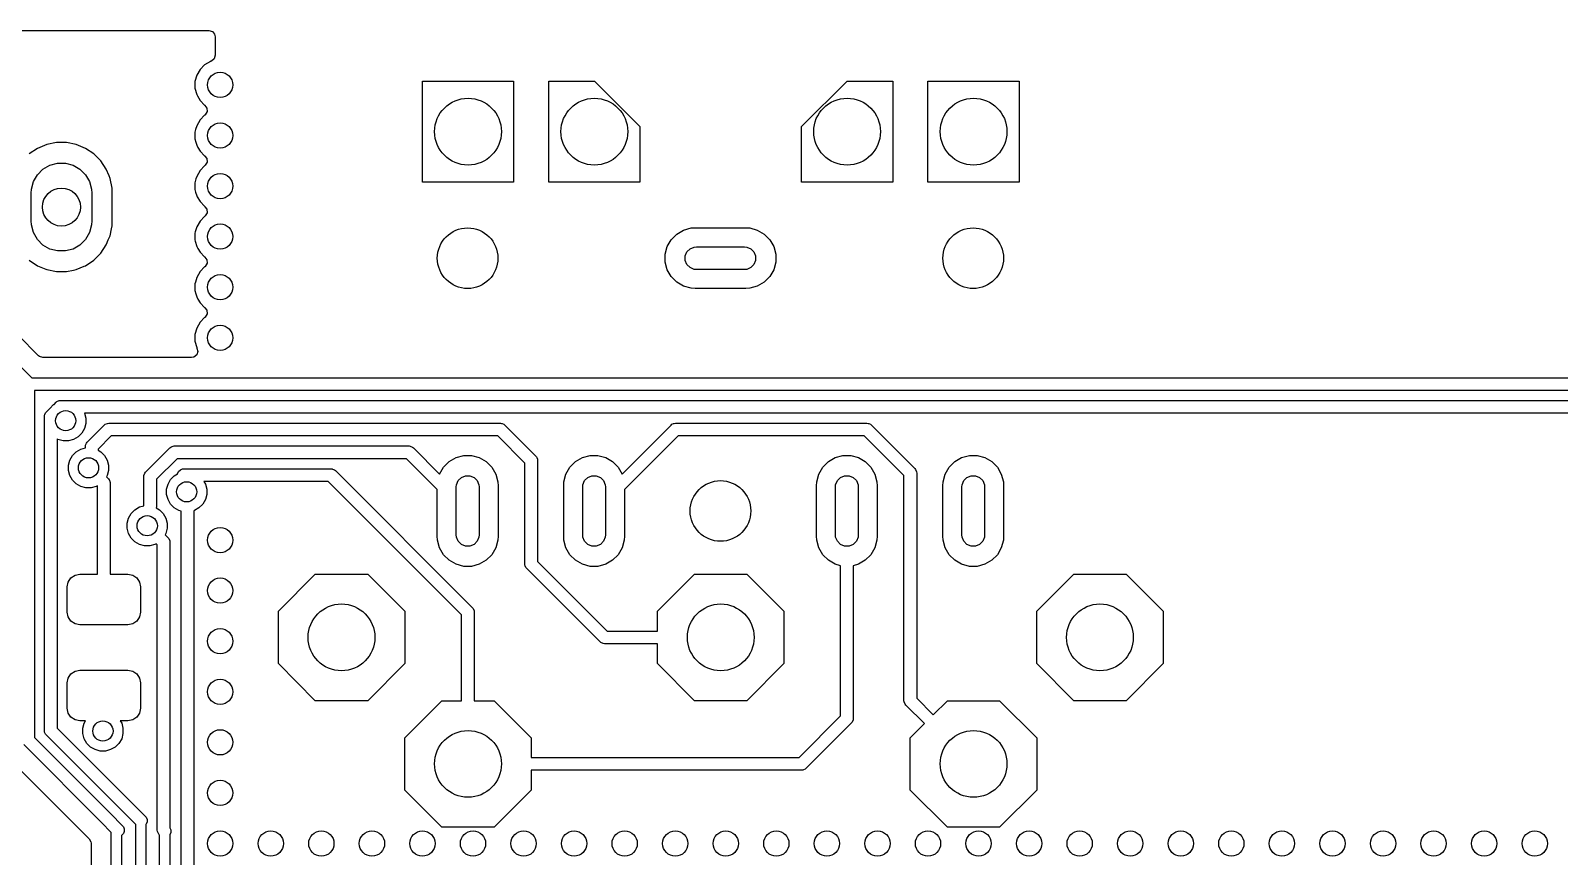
# Model space of a CAD drawing. Extents: x 0.71 to 7.56, y -5.16 to -0.79.
# Drawn here: x 3.006 to 4.196, y -1.43 to -0.787 of the extents above; entities that cross this region are included whole.
import ezdxf

# ---------------------------------------------------------------- set-up
doc = ezdxf.new("R2010")
doc.units = 0
doc.header["$MEASUREMENT"] = 0
doc.layers.add('BLACK', color=7, linetype='CONTINUOUS')

msp = doc.modelspace()

# ---------------------------------------------------------------- linework, layer by layer
at = {"layer": 'BLACK', "linetype": 'CONTINUOUS'}
for p, q in [((0.9057, -0.7874), (3.1447, -0.7874)), ((3.1447, -0.7874), (3.1474, -0.7882)), ((3.1474, -0.7882), (3.1492, -0.7903)), ((3.1492, -0.7903), (3.1496, -0.7923)), ((3.1496, -0.7923), (3.1496, -0.8066)), ((3.1488, -0.8093), (3.1468, -0.8111)), ((3.1496, -0.8066), (3.1488, -0.8093)), ((3.1378, -0.8176), (3.1352, -0.8221)), ((3.1414, -0.814), (3.1378, -0.8176)), ((3.1378, -0.8176), (3.1378, -0.8176)), ((3.1459, -0.8114), (3.1414, -0.814)), ((3.1414, -0.814), (3.1414, -0.814)), ((3.146, -0.8113), (3.1459, -0.8114)), ((3.1468, -0.8111), (3.146, -0.8113)), ((3.1352, -0.8221), (3.1338, -0.8271)), ((3.1338, -0.8271), (3.1338, -0.8323)), ((3.1338, -0.8323), (3.1352, -0.8373)), ((3.311, -0.9055), (3.311, -0.8268)), ((3.311, -0.8268), (3.3819, -0.8268)), ((3.3819, -0.8268), (3.3819, -0.9055)), ((3.4094, -0.9055), (3.4094, -0.8268)), ((3.4094, -0.8268), (3.4449, -0.8268)), ((3.4449, -0.8268), (3.4803, -0.8622)), ((3.6063, -0.8622), (3.6417, -0.8268)), ((3.6417, -0.8268), (3.6772, -0.8268)), ((3.6772, -0.8268), (3.6772, -0.9055)), ((3.7047, -0.9055), (3.7047, -0.8268)), ((3.7047, -0.8268), (3.7756, -0.8268)), ((3.7756, -0.8268), (3.7756, -0.9055)), ((3.1352, -0.8373), (3.1358, -0.8383)), ((3.1358, -0.8383), (3.1378, -0.8418)), ((3.1378, -0.8418), (3.1378, -0.8418)), ((3.1378, -0.8418), (3.1414, -0.8455)), ((3.1378, -0.857), (3.1352, -0.8615)), ((3.1414, -0.8533), (3.1378, -0.857)), ((3.1378, -0.857), (3.1378, -0.857)), ((3.1414, -0.8455), (3.1415, -0.8455)), ((3.1415, -0.8533), (3.1414, -0.8533)), ((3.1415, -0.8455), (3.1415, -0.8456)), ((3.1415, -0.8456), (3.1417, -0.8457)), ((3.1419, -0.8529), (3.1415, -0.8533)), ((3.1417, -0.8457), (3.1416, -0.8457)), ((3.1416, -0.8457), (3.1431, -0.8478)), ((3.1433, -0.8505), (3.1419, -0.8529)), ((3.1431, -0.8478), (3.1433, -0.8505)), ((3.1344, -0.8645), (3.1338, -0.8665)), ((3.1338, -0.8665), (3.1338, -0.8717)), ((3.1352, -0.8615), (3.1344, -0.8645)), ((3.4803, -0.8622), (3.4803, -0.9055)), ((3.6063, -0.9055), (3.6063, -0.8622)), ((3.0113, -0.8791), (3.0048, -0.8834)), ((3.0184, -0.8761), (3.0113, -0.8791)), ((3.0113, -0.8791), (3.0113, -0.8791)), ((3.026, -0.8746), (3.0184, -0.8761)), ((3.0184, -0.8761), (3.0184, -0.8761)), ((3.0338, -0.8746), (3.026, -0.8746)), ((3.026, -0.8746), (3.026, -0.8746)), ((3.0414, -0.8761), (3.0338, -0.8746)), ((3.0338, -0.8746), (3.0338, -0.8746)), ((3.0486, -0.8791), (3.0414, -0.8761)), ((3.0414, -0.8761), (3.0414, -0.8761)), ((3.055, -0.8834), (3.0486, -0.8791)), ((3.0486, -0.8791), (3.0486, -0.8791)), ((3.1338, -0.8717), (3.1345, -0.8742)), ((3.1345, -0.8742), (3.1352, -0.8767)), ((3.1352, -0.8767), (3.1362, -0.8784)), ((3.1362, -0.8784), (3.1378, -0.8812)), ((3.0155, -0.8952), (3.0209, -0.8922)), ((3.0209, -0.8922), (3.0268, -0.8906)), ((3.0268, -0.8906), (3.033, -0.8906)), ((3.033, -0.8906), (3.039, -0.8922)), ((3.039, -0.8922), (3.0443, -0.8952)), ((3.0605, -0.8889), (3.055, -0.8834)), ((3.055, -0.8834), (3.055, -0.8834)), ((3.0648, -0.8953), (3.0605, -0.8889)), ((3.0605, -0.8889), (3.0605, -0.8889)), ((3.1378, -0.8812), (3.1378, -0.8812)), ((3.1378, -0.8812), (3.1414, -0.8849)), ((3.1414, -0.8927), (3.1378, -0.8964)), ((3.1414, -0.8849), (3.1415, -0.8849)), ((3.1415, -0.8927), (3.1414, -0.8927)), ((3.1415, -0.8849), (3.1415, -0.885)), ((3.1415, -0.885), (3.1417, -0.8851)), ((3.1419, -0.8923), (3.1415, -0.8927)), ((3.1417, -0.8851), (3.1416, -0.8851)), ((3.1416, -0.8851), (3.1431, -0.8871)), ((3.1433, -0.8899), (3.1419, -0.8923)), ((3.1431, -0.8871), (3.1433, -0.8899)), ((3.0081, -0.9049), (3.0112, -0.8996)), ((3.0112, -0.8996), (3.0155, -0.8952)), ((3.0443, -0.8952), (3.0487, -0.8996)), ((3.0487, -0.8996), (3.0517, -0.9049)), ((3.067, -0.9006), (3.0648, -0.8953)), ((3.0648, -0.8953), (3.0648, -0.8953)), ((3.0678, -0.9025), (3.067, -0.9006)), ((3.0693, -0.9101), (3.0678, -0.9025)), ((3.0678, -0.9025), (3.0678, -0.9025)), ((3.0678, -0.9025), (3.0678, -0.9025)), ((3.1346, -0.9029), (3.1338, -0.9059)), ((3.1352, -0.9009), (3.1346, -0.9029)), ((3.1378, -0.8964), (3.1352, -0.9009)), ((3.1378, -0.8964), (3.1378, -0.8964)), ((3.0063, -0.914), (3.0065, -0.9109)), ((3.0063, -0.9356), (3.0063, -0.914)), ((3.0065, -0.9109), (3.0081, -0.9049)), ((3.0517, -0.9049), (3.0533, -0.9109)), ((3.0533, -0.9109), (3.0535, -0.914)), ((3.0535, -0.914), (3.0535, -0.9356)), ((3.0693, -0.9395), (3.0693, -0.9101)), ((3.1338, -0.9059), (3.1338, -0.9111)), ((3.1338, -0.9111), (3.1344, -0.9131)), ((3.1344, -0.9131), (3.1352, -0.9161)), ((3.1352, -0.9161), (3.1356, -0.9168)), ((3.3819, -0.9055), (3.311, -0.9055)), ((3.4803, -0.9055), (3.4094, -0.9055)), ((3.6772, -0.9055), (3.6063, -0.9055)), ((3.7756, -0.9055), (3.7047, -0.9055)), ((3.1356, -0.9168), (3.1378, -0.9206)), ((3.1378, -0.9206), (3.1378, -0.9206)), ((3.1378, -0.9206), (3.1414, -0.9242)), ((3.1414, -0.9242), (3.1415, -0.9243)), ((3.1415, -0.9243), (3.1415, -0.9243)), ((3.1415, -0.9243), (3.1417, -0.9245)), ((3.1417, -0.9245), (3.1416, -0.9245)), ((3.1416, -0.9245), (3.1431, -0.9265)), ((3.1431, -0.9265), (3.1433, -0.9292)), ((3.0065, -0.9387), (3.0063, -0.9356)), ((3.0081, -0.9447), (3.0065, -0.9387)), ((3.0533, -0.9387), (3.0517, -0.9447)), ((3.0535, -0.9356), (3.0533, -0.9387)), ((3.0689, -0.9418), (3.0693, -0.9395)), ((3.1352, -0.9402), (3.1341, -0.9442)), ((3.1378, -0.9357), (3.1352, -0.9402)), ((3.1414, -0.9321), (3.1378, -0.9357)), ((3.1378, -0.9357), (3.1378, -0.9357)), ((3.1415, -0.932), (3.1414, -0.9321)), ((3.1419, -0.9316), (3.1415, -0.932)), ((3.1433, -0.9292), (3.1419, -0.9316)), ((3.0112, -0.95), (3.0081, -0.9447)), ((3.0155, -0.9544), (3.0112, -0.95)), ((3.0487, -0.95), (3.0443, -0.9544)), ((3.0517, -0.9447), (3.0487, -0.95)), ((3.0651, -0.9536), (3.0664, -0.9504)), ((3.0664, -0.9504), (3.0678, -0.9471)), ((3.0678, -0.9471), (3.0689, -0.9418)), ((3.1341, -0.9442), (3.1338, -0.9452)), ((3.1338, -0.9452), (3.1338, -0.9504)), ((3.1338, -0.9504), (3.1341, -0.9514)), ((3.1341, -0.9514), (3.1352, -0.9554)), ((3.5016, -0.9555), (3.5047, -0.9502)), ((3.5047, -0.9502), (3.509, -0.9458)), ((3.509, -0.9458), (3.5144, -0.9427)), ((3.5144, -0.9427), (3.5203, -0.9411)), ((3.5203, -0.9411), (3.5234, -0.9409)), ((3.5234, -0.9409), (3.5628, -0.9409)), ((3.5628, -0.9409), (3.5659, -0.9411)), ((3.5659, -0.9411), (3.5718, -0.9427)), ((3.5718, -0.9427), (3.5772, -0.9458)), ((3.5772, -0.9458), (3.5815, -0.9502)), ((3.5815, -0.9502), (3.5846, -0.9555)), ((3.0209, -0.9575), (3.0155, -0.9544)), ((3.0268, -0.959), (3.0209, -0.9575)), ((3.033, -0.959), (3.0268, -0.959)), ((3.039, -0.9575), (3.033, -0.959)), ((3.0443, -0.9544), (3.039, -0.9575)), ((3.055, -0.9662), (3.0605, -0.9607)), ((3.0605, -0.9607), (3.0648, -0.9543)), ((3.0648, -0.9543), (3.0651, -0.9536)), ((3.1352, -0.9554), (3.1361, -0.957)), ((3.1361, -0.957), (3.1378, -0.9599)), ((3.1378, -0.9599), (3.1378, -0.9599)), ((3.1378, -0.9599), (3.1414, -0.9636)), ((3.1414, -0.9636), (3.1415, -0.9636)), ((3.1415, -0.9636), (3.1415, -0.9637)), ((3.1415, -0.9637), (3.1417, -0.9638)), ((3.1417, -0.9638), (3.1416, -0.9638)), ((3.1416, -0.9638), (3.1431, -0.9659)), ((3.5, -0.9615), (3.5016, -0.9555)), ((3.5, -0.9677), (3.5, -0.9615)), ((3.5157, -0.9628), (3.517, -0.9596)), ((3.5157, -0.9663), (3.5157, -0.9628)), ((3.517, -0.9596), (3.5195, -0.9572)), ((3.5195, -0.9572), (3.5227, -0.9559)), ((3.5227, -0.9559), (3.5244, -0.9557)), ((3.5244, -0.9557), (3.5618, -0.9557)), ((3.5618, -0.9557), (3.5635, -0.9559)), ((3.5635, -0.9559), (3.5667, -0.9572)), ((3.5667, -0.9572), (3.5692, -0.9596)), ((3.5692, -0.9596), (3.5705, -0.9628)), ((3.5705, -0.9628), (3.5705, -0.9663)), ((3.5846, -0.9555), (3.5862, -0.9615)), ((3.5862, -0.9615), (3.5862, -0.9677)), ((3.0048, -0.9662), (3.0113, -0.9705)), ((3.0113, -0.9705), (3.0113, -0.9705)), ((3.0113, -0.9705), (3.0177, -0.9732)), ((3.0177, -0.9732), (3.0184, -0.9735)), ((3.0184, -0.9735), (3.0184, -0.9735)), ((3.0184, -0.9735), (3.0184, -0.9735)), ((3.0184, -0.9735), (3.026, -0.975)), ((3.026, -0.975), (3.026, -0.975)), ((3.026, -0.975), (3.0338, -0.975)), ((3.0338, -0.975), (3.0394, -0.9739)), ((3.0394, -0.9739), (3.0414, -0.9735)), ((3.0414, -0.9735), (3.0476, -0.9709)), ((3.0476, -0.9709), (3.0486, -0.9705)), ((3.0486, -0.9705), (3.055, -0.9662)), ((3.0486, -0.9705), (3.0486, -0.9705)), ((3.0486, -0.9705), (3.0486, -0.9705)), ((3.1378, -0.9751), (3.1352, -0.9796)), ((3.1414, -0.9714), (3.1378, -0.9751)), ((3.1378, -0.9751), (3.1378, -0.9751)), ((3.1415, -0.9714), (3.1414, -0.9714)), ((3.1419, -0.971), (3.1415, -0.9714)), ((3.1433, -0.9686), (3.1419, -0.971)), ((3.1431, -0.9659), (3.1433, -0.9686)), ((3.5016, -0.9736), (3.5, -0.9677)), ((3.5047, -0.9789), (3.5016, -0.9736)), ((3.517, -0.9695), (3.5157, -0.9663)), ((3.5195, -0.9719), (3.517, -0.9695)), ((3.5227, -0.9733), (3.5195, -0.9719)), ((3.5244, -0.9734), (3.5227, -0.9733)), ((3.5618, -0.9734), (3.5244, -0.9734)), ((3.5635, -0.9733), (3.5618, -0.9734)), ((3.5667, -0.9719), (3.5635, -0.9733)), ((3.5692, -0.9695), (3.5667, -0.9719)), ((3.5705, -0.9663), (3.5692, -0.9695)), ((3.5846, -0.9736), (3.5815, -0.9789)), ((3.5862, -0.9677), (3.5846, -0.9736)), ((3.0119, -1.0405), (2.9586, -0.9872)), ((3.1342, -0.9832), (3.1338, -0.9846)), ((3.1338, -0.9846), (3.1338, -0.9898)), ((3.1352, -0.9796), (3.1342, -0.9832)), ((3.509, -0.9833), (3.5047, -0.9789)), ((3.5144, -0.9864), (3.509, -0.9833)), ((3.5203, -0.988), (3.5144, -0.9864)), ((3.5234, -0.9882), (3.5203, -0.988)), ((3.5659, -0.988), (3.5628, -0.9882)), ((3.5718, -0.9864), (3.5659, -0.988)), ((3.5772, -0.9833), (3.5718, -0.9864)), ((3.5815, -0.9789), (3.5772, -0.9833)), ((2.9452, -0.9961), (3.0068, -1.0577)), ((3.1338, -0.9898), (3.1345, -0.9923)), ((3.1345, -0.9923), (3.1352, -0.9948)), ((3.1352, -0.9948), (3.1361, -0.9965)), ((3.1361, -0.9965), (3.1378, -0.9993)), ((3.1378, -0.9993), (3.1378, -0.9993)), ((3.1378, -0.9993), (3.1414, -1.003)), ((3.5628, -0.9882), (3.5234, -0.9882)), ((3.1414, -1.0108), (3.1378, -1.0145)), ((3.1414, -1.003), (3.1415, -1.003)), ((3.1415, -1.0108), (3.1414, -1.0108)), ((3.1415, -1.003), (3.1415, -1.0031)), ((3.1415, -1.0031), (3.1417, -1.0032)), ((3.1419, -1.0104), (3.1415, -1.0108)), ((3.1417, -1.0032), (3.1416, -1.0032)), ((3.1416, -1.0032), (3.1431, -1.0052)), ((3.1433, -1.008), (3.1419, -1.0104)), ((3.1431, -1.0052), (3.1433, -1.008)), ((3.1352, -1.019), (3.1338, -1.024)), ((3.1378, -1.0145), (3.1352, -1.019)), ((3.1378, -1.0145), (3.1378, -1.0145)), ((3.1338, -1.024), (3.1338, -1.0292)), ((3.1338, -1.0292), (3.1352, -1.0342)), ((3.1352, -1.0342), (3.1354, -1.0346)), ((3.1354, -1.0346), (3.1361, -1.0373)), ((3.0127, -1.0411), (3.0119, -1.0405)), ((3.0153, -1.0419), (3.0127, -1.0411)), ((3.1312, -1.0419), (3.0153, -1.0419)), ((3.133, -1.0416), (3.1312, -1.0419)), ((3.1352, -1.0399), (3.133, -1.0416)), ((3.1361, -1.0373), (3.1352, -1.0399)), ((3.0068, -1.0577), (4.724, -1.0577)), ((4.722, -1.0675), (3.0089, -1.0675)), ((3.0089, -1.0675), (3.0089, -1.3378)), ((3.0182, -1.0843), (3.0205, -1.082)), ((3.0205, -1.082), (3.0208, -1.0815)), ((3.0208, -1.0815), (3.0237, -1.0786)), ((3.0237, -1.0786), (3.0241, -1.0784)), ((3.0241, -1.0784), (3.0257, -1.0768)), ((3.0257, -1.0768), (3.0264, -1.0762)), ((3.0264, -1.0762), (3.0282, -1.0755)), ((3.0282, -1.0755), (3.0291, -1.0754)), ((3.0291, -1.0754), (4.289, -1.0754)), ((3.0167, -1.0878), (3.0168, -1.0868)), ((3.0167, -1.3325), (3.0167, -1.0878)), ((3.0168, -1.0868), (3.017, -1.0864)), ((3.017, -1.0863), (3.0176, -1.0851)), ((3.017, -1.0864), (3.017, -1.0863)), ((3.0176, -1.0851), (3.0182, -1.0843)), ((3.0176, -1.0851), (3.0176, -1.0851)), ((4.2869, -1.0852), (3.0478, -1.0852)), ((3.0478, -1.0852), (3.0489, -1.0891)), ((3.0489, -1.0932), (3.0478, -1.0971)), ((3.0489, -1.0891), (3.0489, -1.0932)), ((3.05, -1.1078), (3.0632, -1.0946)), ((3.0632, -1.0946), (3.064, -1.0939)), ((3.064, -1.0939), (3.0657, -1.0932)), ((3.0657, -1.0932), (3.0667, -1.0931)), ((3.0657, -1.0932), (3.0657, -1.0932)), ((3.0667, -1.0931), (3.3717, -1.0931)), ((3.3717, -1.0931), (3.3726, -1.0932)), ((3.3726, -1.0932), (3.3726, -1.0932)), ((3.3726, -1.0932), (3.3731, -1.0934)), ((3.3731, -1.0934), (3.3744, -1.0939)), ((3.3744, -1.0939), (3.3744, -1.0939)), ((3.3744, -1.0939), (3.3751, -1.0946)), ((3.3751, -1.0946), (3.3991, -1.1186)), ((3.4665, -1.1327), (3.5046, -1.0946)), ((3.5046, -1.0946), (3.5053, -1.0939)), ((3.5053, -1.0939), (3.5066, -1.0934)), ((3.5053, -1.0939), (3.5053, -1.0939)), ((3.5066, -1.0934), (3.5071, -1.0932)), ((3.5071, -1.0932), (3.5081, -1.0931)), ((3.5071, -1.0932), (3.5071, -1.0932)), ((3.5081, -1.0931), (3.6571, -1.0931)), ((3.6571, -1.0931), (3.658, -1.0932)), ((3.658, -1.0932), (3.658, -1.0932)), ((3.658, -1.0932), (3.6586, -1.0934)), ((3.6586, -1.0934), (3.6598, -1.0939)), ((3.6598, -1.0939), (3.6598, -1.0939)), ((3.6598, -1.0939), (3.6606, -1.0946)), ((3.6606, -1.0946), (3.6944, -1.1284)), ((3.0272, -1.1057), (3.0266, -1.1053)), ((3.0266, -1.1053), (3.0266, -1.3305)), ((3.0312, -1.1067), (3.0272, -1.1057)), ((3.0353, -1.1067), (3.0312, -1.1067)), ((3.0393, -1.1057), (3.0353, -1.1067)), ((3.0428, -1.1036), (3.0393, -1.1057)), ((3.0457, -1.1007), (3.0428, -1.1036)), ((3.0478, -1.0971), (3.0457, -1.1007)), ((3.0687, -1.103), (3.0584, -1.1133)), ((3.3696, -1.103), (3.0687, -1.103)), ((3.3907, -1.1241), (3.3696, -1.103)), ((3.5101, -1.103), (3.4683, -1.1448)), ((3.655, -1.103), (3.5101, -1.103)), ((3.686, -1.1339), (3.655, -1.103)), ((3.0364, -1.1218), (3.0385, -1.1182)), ((3.0385, -1.1182), (3.0414, -1.1153)), ((3.0414, -1.1153), (3.0449, -1.1133)), ((3.0449, -1.1133), (3.0485, -1.1123)), ((3.0485, -1.1113), (3.0486, -1.1103)), ((3.0485, -1.1123), (3.0485, -1.1113)), ((3.0486, -1.1103), (3.0487, -1.1101)), ((3.0487, -1.1101), (3.0491, -1.1091)), ((3.0491, -1.1091), (3.0493, -1.1086)), ((3.0493, -1.1086), (3.05, -1.1078)), ((3.0493, -1.1086), (3.0493, -1.1086)), ((3.0584, -1.1133), (3.0584, -1.1141)), ((3.0584, -1.1141), (3.0606, -1.1153)), ((3.0606, -1.1153), (3.0635, -1.1182)), ((3.0635, -1.1182), (3.0655, -1.1218)), ((3.0954, -1.1312), (3.1144, -1.1123)), ((3.1144, -1.1123), (3.1151, -1.1117)), ((3.1151, -1.1117), (3.1161, -1.1112)), ((3.1151, -1.1117), (3.1151, -1.1117)), ((3.1161, -1.1112), (3.1169, -1.1109)), ((3.1169, -1.1109), (3.1178, -1.1108)), ((3.1169, -1.1109), (3.1169, -1.1109)), ((3.1178, -1.1108), (3.3006, -1.1108)), ((3.3006, -1.1108), (3.3015, -1.1109)), ((3.3015, -1.1109), (3.3015, -1.1109)), ((3.3015, -1.1109), (3.3021, -1.1111)), ((3.3021, -1.1111), (3.3033, -1.1117)), ((3.3033, -1.1117), (3.3033, -1.1117)), ((3.3033, -1.1117), (3.3041, -1.1123)), ((3.3041, -1.1123), (3.3244, -1.1327)), ((3.3372, -1.1199), (3.3432, -1.1183)), ((3.3432, -1.1183), (3.3493, -1.1183)), ((3.3493, -1.1183), (3.3553, -1.1199)), ((3.3991, -1.1186), (3.3998, -1.1193)), ((3.4356, -1.1199), (3.4416, -1.1183)), ((3.4416, -1.1183), (3.4477, -1.1183)), ((3.4477, -1.1183), (3.4537, -1.1199)), ((3.6325, -1.1199), (3.6384, -1.1183)), ((3.6384, -1.1183), (3.6446, -1.1183)), ((3.6446, -1.1183), (3.6506, -1.1199)), ((3.7309, -1.1199), (3.7369, -1.1183)), ((3.7369, -1.1183), (3.743, -1.1183)), ((3.743, -1.1183), (3.749, -1.1199)), ((3.0354, -1.1258), (3.0364, -1.1218)), ((3.0354, -1.1299), (3.0354, -1.1258)), ((3.0364, -1.1338), (3.0354, -1.1299)), ((3.0655, -1.1218), (3.0666, -1.1258)), ((3.0666, -1.1299), (3.0655, -1.1338)), ((3.0666, -1.1258), (3.0666, -1.1299)), ((3.1199, -1.1207), (3.1038, -1.1367)), ((3.2985, -1.1207), (3.1199, -1.1207)), ((3.1204, -1.1325), (3.1211, -1.1307)), ((3.1211, -1.1307), (3.1225, -1.1294)), ((3.1225, -1.1294), (3.1242, -1.1286)), ((3.1242, -1.1286), (3.1252, -1.1285)), ((3.1252, -1.1285), (3.2398, -1.1285)), ((3.2398, -1.1285), (3.2407, -1.1286)), ((3.2407, -1.1286), (3.2407, -1.1286)), ((3.2407, -1.1286), (3.2411, -1.1288)), ((3.2411, -1.1288), (3.2425, -1.1294)), ((3.2425, -1.1294), (3.2425, -1.1294)), ((3.2425, -1.1294), (3.2432, -1.13)), ((3.2432, -1.13), (3.3499, -1.2367)), ((3.3226, -1.1448), (3.2985, -1.1207)), ((3.3244, -1.1327), (3.3275, -1.1274)), ((3.3275, -1.1274), (3.3319, -1.123)), ((3.3319, -1.123), (3.3372, -1.1199)), ((3.3553, -1.1199), (3.3606, -1.123)), ((3.3606, -1.123), (3.365, -1.1274)), ((3.365, -1.1274), (3.3681, -1.1327)), ((3.3907, -1.2028), (3.3907, -1.1241)), ((3.3998, -1.1193), (3.3998, -1.1193)), ((3.3998, -1.1193), (3.4, -1.1198)), ((3.4, -1.1198), (3.4005, -1.1211)), ((3.4005, -1.1211), (3.4005, -1.1211)), ((3.4005, -1.1211), (3.4006, -1.122)), ((3.4006, -1.122), (3.4006, -1.2007)), ((3.4228, -1.1327), (3.4259, -1.1274)), ((3.4259, -1.1274), (3.4303, -1.123)), ((3.4303, -1.123), (3.4356, -1.1199)), ((3.4537, -1.1199), (3.459, -1.123)), ((3.459, -1.123), (3.4634, -1.1274)), ((3.4634, -1.1274), (3.4665, -1.1327)), ((3.6197, -1.1327), (3.6228, -1.1274)), ((3.6228, -1.1274), (3.6271, -1.123)), ((3.6271, -1.123), (3.6325, -1.1199)), ((3.6506, -1.1199), (3.6559, -1.123)), ((3.6559, -1.123), (3.6603, -1.1274)), ((3.6603, -1.1274), (3.6633, -1.1327)), ((3.6944, -1.1284), (3.695, -1.1292)), ((3.695, -1.1292), (3.6958, -1.1309)), ((3.6958, -1.1309), (3.6959, -1.1319)), ((3.7181, -1.1327), (3.7212, -1.1274)), ((3.7212, -1.1274), (3.7256, -1.123)), ((3.7256, -1.123), (3.7309, -1.1199)), ((3.749, -1.1199), (3.7543, -1.123)), ((3.7543, -1.123), (3.7587, -1.1274)), ((3.7587, -1.1274), (3.7618, -1.1327)), ((3.0385, -1.1374), (3.0364, -1.1338)), ((3.0414, -1.1403), (3.0385, -1.1374)), ((3.0449, -1.1424), (3.0414, -1.1403)), ((3.0489, -1.1434), (3.0449, -1.1424)), ((3.057, -1.1424), (3.053, -1.1434)), ((3.058, -1.1418), (3.057, -1.1424)), ((3.0581, -1.1419), (3.058, -1.1418)), ((3.0581, -1.2106), (3.0581, -1.1419)), ((3.0655, -1.1338), (3.0649, -1.1348)), ((3.0649, -1.1348), (3.0665, -1.1364)), ((3.0665, -1.1364), (3.0671, -1.1371)), ((3.0671, -1.1371), (3.0671, -1.1371)), ((3.0671, -1.1371), (3.0672, -1.1374)), ((3.0672, -1.1374), (3.0677, -1.1386)), ((3.0677, -1.1386), (3.0678, -1.1389)), ((3.0678, -1.1389), (3.0679, -1.1398)), ((3.0679, -1.1398), (3.0679, -1.2106)), ((3.094, -1.1347), (3.0941, -1.1337)), ((3.094, -1.1575), (3.094, -1.1347)), ((3.0941, -1.1337), (3.0948, -1.132)), ((3.0948, -1.132), (3.0954, -1.1312)), ((3.0948, -1.132), (3.0948, -1.132)), ((3.1038, -1.1367), (3.1038, -1.1583)), ((3.1118, -1.1445), (3.1129, -1.1405)), ((3.1129, -1.1405), (3.1149, -1.1369)), ((3.1149, -1.1369), (3.1178, -1.134)), ((3.1178, -1.134), (3.1204, -1.1326)), ((3.1204, -1.1326), (3.1204, -1.1325)), ((3.2377, -1.1384), (3.1408, -1.1384)), ((3.1408, -1.1384), (3.142, -1.1405)), ((3.142, -1.1405), (3.143, -1.1445)), ((3.3415, -1.2422), (3.2377, -1.1384)), ((3.3374, -1.1427), (3.3376, -1.141)), ((3.3374, -1.1801), (3.3374, -1.1427)), ((3.3376, -1.141), (3.3389, -1.1378)), ((3.3389, -1.1378), (3.3413, -1.1354)), ((3.3413, -1.1354), (3.3445, -1.134)), ((3.3445, -1.134), (3.348, -1.134)), ((3.348, -1.134), (3.3512, -1.1354)), ((3.3512, -1.1354), (3.3536, -1.1378)), ((3.3536, -1.1378), (3.3549, -1.141)), ((3.3549, -1.141), (3.3551, -1.1427)), ((3.3551, -1.1427), (3.3551, -1.1801)), ((3.3681, -1.1327), (3.3697, -1.1386)), ((3.3697, -1.1386), (3.3699, -1.1417)), ((3.3699, -1.1417), (3.3699, -1.1811)), ((3.421, -1.1417), (3.4212, -1.1386)), ((3.421, -1.1811), (3.421, -1.1417)), ((3.4212, -1.1386), (3.4228, -1.1327)), ((3.4358, -1.1427), (3.436, -1.141)), ((3.4358, -1.1801), (3.4358, -1.1427)), ((3.436, -1.141), (3.4373, -1.1378)), ((3.4373, -1.1378), (3.4397, -1.1354)), ((3.4397, -1.1354), (3.4429, -1.134)), ((3.4429, -1.134), (3.4464, -1.134)), ((3.4464, -1.134), (3.4496, -1.1354)), ((3.4496, -1.1354), (3.452, -1.1378)), ((3.452, -1.1378), (3.4534, -1.141)), ((3.4534, -1.141), (3.4535, -1.1427)), ((3.4535, -1.1427), (3.4535, -1.1801)), ((3.6179, -1.1417), (3.6181, -1.1386)), ((3.6179, -1.1811), (3.6179, -1.1417)), ((3.6181, -1.1386), (3.6197, -1.1327)), ((3.6327, -1.1427), (3.6328, -1.141)), ((3.6327, -1.1801), (3.6327, -1.1427)), ((3.6328, -1.141), (3.6342, -1.1378)), ((3.6342, -1.1378), (3.6366, -1.1354)), ((3.6366, -1.1354), (3.6398, -1.134)), ((3.6398, -1.134), (3.6432, -1.134)), ((3.6432, -1.134), (3.6464, -1.1354)), ((3.6464, -1.1354), (3.6489, -1.1378)), ((3.6489, -1.1378), (3.6502, -1.141)), ((3.6502, -1.141), (3.6504, -1.1427)), ((3.6504, -1.1427), (3.6504, -1.1801)), ((3.6633, -1.1327), (3.6649, -1.1386)), ((3.6649, -1.1386), (3.6651, -1.1417)), ((3.6651, -1.1417), (3.6651, -1.1811)), ((3.686, -1.3091), (3.686, -1.1339)), ((3.6959, -1.1319), (3.6959, -1.307)), ((3.7163, -1.1417), (3.7165, -1.1386)), ((3.7163, -1.1811), (3.7163, -1.1417)), ((3.7165, -1.1386), (3.7181, -1.1327)), ((3.7311, -1.1427), (3.7313, -1.141)), ((3.7311, -1.1801), (3.7311, -1.1427)), ((3.7313, -1.141), (3.7326, -1.1378)), ((3.7326, -1.1378), (3.735, -1.1354)), ((3.735, -1.1354), (3.7382, -1.134)), ((3.7382, -1.134), (3.7417, -1.134)), ((3.7417, -1.134), (3.7449, -1.1354)), ((3.7449, -1.1354), (3.7473, -1.1378)), ((3.7473, -1.1378), (3.7486, -1.141)), ((3.7486, -1.141), (3.7488, -1.1427)), ((3.7488, -1.1427), (3.7488, -1.1801)), ((3.7618, -1.1327), (3.7634, -1.1386)), ((3.7634, -1.1386), (3.7636, -1.1417)), ((3.7636, -1.1417), (3.7636, -1.1811)), ((3.053, -1.1434), (3.0489, -1.1434)), ((3.1118, -1.1486), (3.1118, -1.1445)), ((3.1129, -1.1525), (3.1118, -1.1486)), ((3.1149, -1.1561), (3.1129, -1.1525)), ((3.142, -1.1525), (3.1399, -1.1561)), ((3.143, -1.1486), (3.142, -1.1525)), ((3.143, -1.1445), (3.143, -1.1486)), ((3.3226, -1.1811), (3.3226, -1.1448)), ((3.4683, -1.1448), (3.4683, -1.1811)), ((3.0821, -1.1669), (3.0842, -1.1633)), ((3.0842, -1.1633), (3.0871, -1.1604)), ((3.0871, -1.1604), (3.0906, -1.1583)), ((3.0906, -1.1583), (3.094, -1.1575)), ((3.1038, -1.1583), (3.1037, -1.1589)), ((3.1037, -1.1589), (3.1063, -1.1604)), ((3.1063, -1.1604), (3.1092, -1.1633)), ((3.1092, -1.1633), (3.1112, -1.1669)), ((3.1178, -1.159), (3.1149, -1.1561)), ((3.1214, -1.1611), (3.1178, -1.159)), ((3.123, -1.1615), (3.1214, -1.1611)), ((3.123, -1.5049), (3.123, -1.1615)), ((3.1335, -1.1611), (3.1329, -1.1612)), ((3.1329, -1.1612), (3.1329, -1.5029)), ((3.137, -1.159), (3.1335, -1.1611)), ((3.1399, -1.1561), (3.137, -1.159)), ((3.0811, -1.1708), (3.0821, -1.1669)), ((3.0811, -1.1749), (3.0811, -1.1708)), ((3.0821, -1.1789), (3.0811, -1.1749)), ((3.1112, -1.1669), (3.1123, -1.1708)), ((3.1123, -1.1749), (3.1112, -1.1789)), ((3.1123, -1.1708), (3.1123, -1.1749)), ((3.0842, -1.1825), (3.0821, -1.1789)), ((3.0871, -1.1854), (3.0842, -1.1825)), ((3.0906, -1.1874), (3.0871, -1.1854)), ((3.0946, -1.1885), (3.0906, -1.1874)), ((3.0987, -1.1885), (3.0946, -1.1885)), ((3.1027, -1.1874), (3.0987, -1.1885)), ((3.1037, -1.1869), (3.1027, -1.1874)), ((3.1045, -1.1877), (3.1037, -1.1869)), ((3.1045, -1.4099), (3.1045, -1.1877)), ((3.1112, -1.1789), (3.1107, -1.1799)), ((3.1107, -1.1799), (3.1129, -1.1822)), ((3.1129, -1.1822), (3.1135, -1.1829)), ((3.1135, -1.1829), (3.1135, -1.1829)), ((3.1135, -1.1829), (3.1143, -1.1847)), ((3.1143, -1.1847), (3.1144, -1.1857)), ((3.1144, -1.1857), (3.1144, -1.4081)), ((3.3228, -1.1842), (3.3226, -1.1811)), ((3.3244, -1.1901), (3.3228, -1.1842)), ((3.3275, -1.1955), (3.3244, -1.1901)), ((3.3376, -1.1818), (3.3374, -1.1801)), ((3.3389, -1.185), (3.3376, -1.1818)), ((3.3413, -1.1875), (3.3389, -1.185)), ((3.3445, -1.1888), (3.3413, -1.1875)), ((3.348, -1.1888), (3.3445, -1.1888)), ((3.3512, -1.1875), (3.348, -1.1888)), ((3.3536, -1.185), (3.3512, -1.1875)), ((3.3549, -1.1818), (3.3536, -1.185)), ((3.3551, -1.1801), (3.3549, -1.1818)), ((3.3681, -1.1901), (3.365, -1.1955)), ((3.3697, -1.1842), (3.3681, -1.1901)), ((3.3699, -1.1811), (3.3697, -1.1842)), ((3.4212, -1.1842), (3.421, -1.1811)), ((3.4228, -1.1901), (3.4212, -1.1842)), ((3.4259, -1.1955), (3.4228, -1.1901)), ((3.436, -1.1818), (3.4358, -1.1801)), ((3.4373, -1.185), (3.436, -1.1818)), ((3.4397, -1.1875), (3.4373, -1.185)), ((3.4429, -1.1888), (3.4397, -1.1875)), ((3.4464, -1.1888), (3.4429, -1.1888)), ((3.4496, -1.1875), (3.4464, -1.1888)), ((3.452, -1.185), (3.4496, -1.1875)), ((3.4534, -1.1818), (3.452, -1.185)), ((3.4535, -1.1801), (3.4534, -1.1818)), ((3.4665, -1.1901), (3.4634, -1.1955)), ((3.4681, -1.1842), (3.4665, -1.1901)), ((3.4683, -1.1811), (3.4681, -1.1842)), ((3.6181, -1.1842), (3.6179, -1.1811)), ((3.6197, -1.1901), (3.6181, -1.1842)), ((3.6228, -1.1955), (3.6197, -1.1901)), ((3.6328, -1.1818), (3.6327, -1.1801)), ((3.6342, -1.185), (3.6328, -1.1818)), ((3.6366, -1.1875), (3.6342, -1.185)), ((3.6398, -1.1888), (3.6366, -1.1875)), ((3.6432, -1.1888), (3.6398, -1.1888)), ((3.6464, -1.1875), (3.6432, -1.1888)), ((3.6489, -1.185), (3.6464, -1.1875)), ((3.6502, -1.1818), (3.6489, -1.185)), ((3.6504, -1.1801), (3.6502, -1.1818)), ((3.6633, -1.1901), (3.6603, -1.1955)), ((3.6649, -1.1842), (3.6633, -1.1901)), ((3.6651, -1.1811), (3.6649, -1.1842)), ((3.7165, -1.1842), (3.7163, -1.1811)), ((3.7181, -1.1901), (3.7165, -1.1842)), ((3.7212, -1.1955), (3.7181, -1.1901)), ((3.7313, -1.1818), (3.7311, -1.1801)), ((3.7326, -1.185), (3.7313, -1.1818)), ((3.735, -1.1875), (3.7326, -1.185)), ((3.7382, -1.1888), (3.735, -1.1875)), ((3.7417, -1.1888), (3.7382, -1.1888)), ((3.7449, -1.1875), (3.7417, -1.1888)), ((3.7473, -1.185), (3.7449, -1.1875)), ((3.7486, -1.1818), (3.7473, -1.185)), ((3.7488, -1.1801), (3.7486, -1.1818)), ((3.7618, -1.1901), (3.7587, -1.1955)), ((3.7634, -1.1842), (3.7618, -1.1901)), ((3.7636, -1.1811), (3.7634, -1.1842)), ((3.3319, -1.1998), (3.3275, -1.1955)), ((3.3372, -1.2029), (3.3319, -1.1998)), ((3.3606, -1.1998), (3.3553, -1.2029)), ((3.365, -1.1955), (3.3606, -1.1998)), ((3.4006, -1.2007), (3.4548, -1.2549)), ((3.4303, -1.1998), (3.4259, -1.1955)), ((3.4356, -1.2029), (3.4303, -1.1998)), ((3.459, -1.1998), (3.4537, -1.2029)), ((3.4634, -1.1955), (3.459, -1.1998)), ((3.6271, -1.1998), (3.6228, -1.1955)), ((3.6325, -1.2029), (3.6271, -1.1998)), ((3.6559, -1.1998), (3.6506, -1.2029)), ((3.6603, -1.1955), (3.6559, -1.1998)), ((3.7256, -1.1998), (3.7212, -1.1955)), ((3.7309, -1.2029), (3.7256, -1.1998)), ((3.7543, -1.1998), (3.749, -1.2029)), ((3.7587, -1.1955), (3.7543, -1.1998)), ((3.0352, -1.2167), (3.0373, -1.2135)), ((3.0373, -1.2135), (3.0405, -1.2114)), ((3.0405, -1.2114), (3.0443, -1.2106)), ((3.0443, -1.2106), (3.0581, -1.2106)), ((3.0679, -1.2106), (3.0817, -1.2106)), ((3.0817, -1.2106), (3.0855, -1.2114)), ((3.0855, -1.2114), (3.0887, -1.2135)), ((3.0887, -1.2135), (3.0908, -1.2167)), ((3.1988, -1.2395), (3.2276, -1.2106)), ((3.2276, -1.2106), (3.2684, -1.2106)), ((3.2684, -1.2106), (3.2972, -1.2395)), ((3.3432, -1.2045), (3.3372, -1.2029)), ((3.3493, -1.2045), (3.3432, -1.2045)), ((3.3553, -1.2029), (3.3493, -1.2045)), ((3.3908, -1.2037), (3.3907, -1.2028)), ((3.3911, -1.2042), (3.3908, -1.2037)), ((3.3908, -1.2037), (3.3908, -1.2037)), ((3.3916, -1.2055), (3.3911, -1.2042)), ((3.3922, -1.2062), (3.3916, -1.2055)), ((3.3916, -1.2055), (3.3916, -1.2055)), ((3.4493, -1.2633), (3.3922, -1.2062)), ((3.4416, -1.2045), (3.4356, -1.2029)), ((3.4477, -1.2045), (3.4416, -1.2045)), ((3.4537, -1.2029), (3.4477, -1.2045)), ((3.4941, -1.2395), (3.5229, -1.2106)), ((3.5229, -1.2106), (3.5637, -1.2106)), ((3.5637, -1.2106), (3.5925, -1.2395)), ((3.6366, -1.204), (3.6325, -1.2029)), ((3.6366, -1.321), (3.6366, -1.204)), ((3.6506, -1.2029), (3.6464, -1.204)), ((3.6464, -1.204), (3.6464, -1.3231)), ((3.7369, -1.2045), (3.7309, -1.2029)), ((3.743, -1.2045), (3.7369, -1.2045)), ((3.749, -1.2029), (3.743, -1.2045)), ((3.7894, -1.2395), (3.8182, -1.2106)), ((3.8182, -1.2106), (3.859, -1.2106)), ((3.859, -1.2106), (3.8878, -1.2395)), ((3.0344, -1.2205), (3.0352, -1.2167)), ((3.0344, -1.2402), (3.0344, -1.2205)), ((3.0908, -1.2167), (3.0915, -1.2205)), ((3.0915, -1.2205), (3.0915, -1.2402)), ((3.3499, -1.2367), (3.3505, -1.2374)), ((3.3505, -1.2374), (3.3513, -1.2392)), ((3.0352, -1.2439), (3.0344, -1.2402)), ((3.0373, -1.2471), (3.0352, -1.2439)), ((3.0405, -1.2493), (3.0373, -1.2471)), ((3.0443, -1.25), (3.0405, -1.2493)), ((3.0817, -1.25), (3.0443, -1.25)), ((3.0855, -1.2493), (3.0817, -1.25)), ((3.0887, -1.2471), (3.0855, -1.2493)), ((3.0908, -1.2439), (3.0887, -1.2471)), ((3.0915, -1.2402), (3.0908, -1.2439)), ((3.1988, -1.2802), (3.1988, -1.2395)), ((3.2972, -1.2395), (3.2972, -1.2802)), ((3.3415, -1.3091), (3.3415, -1.2422)), ((3.3513, -1.2392), (3.3513, -1.2392)), ((3.3513, -1.2392), (3.3514, -1.2402)), ((3.3514, -1.2402), (3.3514, -1.3091)), ((3.4941, -1.2549), (3.4941, -1.2395)), ((3.5925, -1.2395), (3.5925, -1.2802)), ((3.7894, -1.2802), (3.7894, -1.2395)), ((3.8878, -1.2395), (3.8878, -1.2802)), ((3.4548, -1.2549), (3.4941, -1.2549)), ((3.45, -1.2639), (3.4493, -1.2633)), ((3.4518, -1.2647), (3.45, -1.2639)), ((3.4528, -1.2648), (3.4518, -1.2647)), ((3.4941, -1.2648), (3.4528, -1.2648)), ((3.4941, -1.2802), (3.4941, -1.2648)), ((3.0405, -1.2862), (3.0443, -1.2854)), ((3.0443, -1.2854), (3.0817, -1.2854)), ((3.0817, -1.2854), (3.0855, -1.2862)), ((3.2276, -1.3091), (3.1988, -1.2802)), ((3.2972, -1.2802), (3.2684, -1.3091)), ((3.5229, -1.3091), (3.4941, -1.2802)), ((3.5925, -1.2802), (3.5637, -1.3091)), ((3.8182, -1.3091), (3.7894, -1.2802)), ((3.8878, -1.2802), (3.859, -1.3091)), ((3.0344, -1.2953), (3.0352, -1.2915)), ((3.0344, -1.315), (3.0344, -1.2953)), ((3.0352, -1.2915), (3.0373, -1.2883)), ((3.0373, -1.2883), (3.0405, -1.2862)), ((3.0855, -1.2862), (3.0887, -1.2883)), ((3.0887, -1.2883), (3.0908, -1.2915)), ((3.0908, -1.2915), (3.0915, -1.2953)), ((3.0915, -1.2953), (3.0915, -1.315)), ((3.2684, -1.3091), (3.2276, -1.3091)), ((3.2972, -1.3379), (3.3261, -1.3091)), ((3.3261, -1.3091), (3.3415, -1.3091)), ((3.3514, -1.3091), (3.3668, -1.3091)), ((3.3668, -1.3091), (3.3957, -1.3379)), ((3.5637, -1.3091), (3.5229, -1.3091)), ((3.6861, -1.31), (3.686, -1.3091)), ((3.6959, -1.307), (3.7088, -1.32)), ((3.7088, -1.32), (3.7198, -1.3091)), ((3.7198, -1.3091), (3.7605, -1.3091)), ((3.7605, -1.3091), (3.7894, -1.3379)), ((3.859, -1.3091), (3.8182, -1.3091)), ((3.0352, -1.3187), (3.0344, -1.315)), ((3.0373, -1.3219), (3.0352, -1.3187)), ((3.0908, -1.3187), (3.0887, -1.3219)), ((3.0915, -1.315), (3.0908, -1.3187)), ((3.6043, -1.3533), (3.6366, -1.321)), ((3.6869, -1.3118), (3.6861, -1.31)), ((3.6875, -1.3125), (3.6869, -1.3118)), ((3.6869, -1.3118), (3.6869, -1.3118)), ((3.7019, -1.3269), (3.6875, -1.3125)), ((3.0168, -1.3335), (3.0167, -1.3325)), ((3.0266, -1.3305), (3.0952, -1.3991)), ((3.0405, -1.3241), (3.0373, -1.3219)), ((3.0443, -1.3248), (3.0405, -1.3241)), ((3.0487, -1.3248), (3.0443, -1.3248)), ((3.0466, -1.3306), (3.0477, -1.3267)), ((3.0466, -1.3347), (3.0466, -1.3306)), ((3.0477, -1.3267), (3.0487, -1.3248)), ((3.0817, -1.3248), (3.0757, -1.3248)), ((3.0757, -1.3248), (3.0768, -1.3267)), ((3.0768, -1.3267), (3.0778, -1.3306)), ((3.0778, -1.3306), (3.0778, -1.3347)), ((3.0855, -1.3241), (3.0817, -1.3248)), ((3.0887, -1.3219), (3.0855, -1.3241)), ((3.645, -1.3265), (3.6098, -1.3617)), ((3.6456, -1.3258), (3.645, -1.3265)), ((3.6463, -1.324), (3.6456, -1.3258)), ((3.6456, -1.3258), (3.6456, -1.3258)), ((3.6464, -1.3231), (3.6463, -1.324)), ((3.6909, -1.3379), (3.7019, -1.3269)), ((3.0611, -1.404), (3.0005, -1.3433)), ((3.0089, -1.3378), (3.0681, -1.397)), ((3.0176, -1.3352), (3.0168, -1.3335)), ((3.0182, -1.336), (3.0176, -1.3352)), ((3.0176, -1.3352), (3.0176, -1.3352)), ((3.0878, -1.4056), (3.0182, -1.336)), ((3.0477, -1.3387), (3.0466, -1.3347)), ((3.0497, -1.3423), (3.0477, -1.3387)), ((3.0526, -1.3452), (3.0497, -1.3423)), ((3.0562, -1.3472), (3.0526, -1.3452)), ((3.0718, -1.3452), (3.0682, -1.3472)), ((3.0747, -1.3423), (3.0718, -1.3452)), ((3.0768, -1.3387), (3.0747, -1.3423)), ((3.0778, -1.3347), (3.0768, -1.3387)), ((3.2972, -1.3787), (3.2972, -1.3379)), ((3.3957, -1.3379), (3.3957, -1.3533)), ((3.6909, -1.3787), (3.6909, -1.3379)), ((3.7894, -1.3379), (3.7894, -1.3787)), ((2.9915, -1.3567), (3.0515, -1.4167)), ((3.0601, -1.3483), (3.0562, -1.3472)), ((3.0643, -1.3483), (3.0601, -1.3483)), ((3.0682, -1.3472), (3.0643, -1.3483)), ((3.3957, -1.3533), (3.6043, -1.3533)), ((3.6063, -1.3632), (3.3957, -1.3632)), ((3.3957, -1.3632), (3.3957, -1.3787)), ((3.6073, -1.3631), (3.6063, -1.3632)), ((3.6078, -1.3629), (3.6073, -1.3631)), ((3.6073, -1.3631), (3.6073, -1.3631)), ((3.609, -1.3624), (3.6078, -1.3629)), ((3.6098, -1.3617), (3.609, -1.3624)), ((3.609, -1.3624), (3.609, -1.3624)), ((3.3261, -1.4075), (3.2972, -1.3787)), ((3.3957, -1.3787), (3.3668, -1.4075)), ((3.7198, -1.4075), (3.6909, -1.3787)), ((3.7894, -1.3787), (3.7605, -1.4075)), ((3.0687, -1.4116), (3.0611, -1.404)), ((3.0681, -1.397), (3.0775, -1.4064)), ((3.0952, -1.3991), (3.0958, -1.3998)), ((3.0958, -1.3998), (3.0966, -1.4016)), ((3.0966, -1.4035), (3.0958, -1.4053)), ((3.0966, -1.4016), (3.0966, -1.4035)), ((3.0515, -1.4167), (3.0528, -1.4191)), ((3.0687, -1.6962), (3.0687, -1.4116)), ((3.0767, -1.414), (3.0766, -1.4141)), ((3.0766, -1.4141), (3.0766, -1.6946)), ((3.0781, -1.4126), (3.0767, -1.414)), ((3.0775, -1.4064), (3.0781, -1.4072)), ((3.0781, -1.4072), (3.0788, -1.4089)), ((3.0788, -1.4109), (3.0781, -1.4126)), ((3.0788, -1.4089), (3.0788, -1.4109)), ((3.0878, -1.6916), (3.0878, -1.4056)), ((3.0958, -1.4053), (3.0957, -1.4055)), ((3.0957, -1.4055), (3.0957, -1.69)), ((3.1046, -1.4109), (3.1045, -1.4099)), ((3.1054, -1.4126), (3.1046, -1.4109)), ((3.106, -1.4134), (3.1054, -1.4126)), ((3.1054, -1.4126), (3.1054, -1.4126)), ((3.1063, -1.4137), (3.106, -1.4134)), ((3.1063, -1.6698), (3.1063, -1.4137)), ((3.1143, -1.4134), (3.1142, -1.4136)), ((3.1142, -1.4136), (3.1142, -1.6681)), ((3.1151, -1.4117), (3.1143, -1.4134)), ((3.1144, -1.4081), (3.1151, -1.4097)), ((3.1151, -1.4097), (3.1151, -1.4117)), ((3.3668, -1.4075), (3.3261, -1.4075)), ((3.7605, -1.4075), (3.7198, -1.4075)), ((3.0528, -1.4191), (3.053, -1.4201)), ((3.053, -1.4201), (3.053, -1.6936))]:
    msp.add_line(p, q, dxfattribs=at)
at = {"layer": 'BLACK'}
for centre, radius in [((3.1535, -0.8297), 0.00984), ((3.3465, -0.8661), 0.026), ((3.4449, -0.8661), 0.026), ((3.6417, -0.8661), 0.026), ((3.7402, -0.8661), 0.026), ((3.1535, -0.8691), 0.00984), ((3.1535, -0.9085), 0.00984), ((3.0299, -0.9248), 0.0148), ((3.1535, -0.9478), 0.00984), ((3.3462, -0.9646), 0.0236), ((3.7399, -0.9646), 0.0236), ((3.1535, -0.9872), 0.00984), ((3.1535, -1.0266), 0.00984), ((3.0332, -1.0911), 0.00787), ((3.051, -1.1278), 0.00787), ((3.1274, -1.1465), 0.00787), ((3.5431, -1.1614), 0.0236), ((3.0967, -1.1729), 0.00787), ((3.1535, -1.1841), 0.00984), ((3.1535, -1.2234), 0.00984), ((3.248, -1.2598), 0.026), ((3.5433, -1.2598), 0.026), ((3.8386, -1.2598), 0.026), ((3.1535, -1.2628), 0.00984), ((3.1535, -1.3022), 0.00984), ((3.0622, -1.3327), 0.00787), ((3.1535, -1.3415), 0.00984), ((3.3465, -1.3583), 0.026), ((3.7402, -1.3583), 0.026), ((3.1535, -1.3809), 0.00984), ((3.1535, -1.4203), 0.00984), ((3.1929, -1.4203), 0.00984), ((3.2323, -1.4203), 0.00984), ((3.2717, -1.4203), 0.00984), ((3.311, -1.4203), 0.00984), ((3.3504, -1.4203), 0.00984), ((3.3898, -1.4203), 0.00984), ((3.4291, -1.4203), 0.00984), ((3.4685, -1.4203), 0.00984), ((3.5079, -1.4203), 0.00984), ((3.5472, -1.4203), 0.00984), ((3.5866, -1.4203), 0.00984), ((3.626, -1.4203), 0.00984), ((3.6654, -1.4203), 0.00984), ((3.7047, -1.4203), 0.00984), ((3.7441, -1.4203), 0.00984), ((3.7835, -1.4203), 0.00984), ((3.8228, -1.4203), 0.00984), ((3.8622, -1.4203), 0.00984), ((3.9016, -1.4203), 0.00984), ((3.9409, -1.4203), 0.00984), ((3.9803, -1.4203), 0.00984), ((4.0197, -1.4203), 0.00984), ((4.0591, -1.4203), 0.00984), ((4.0984, -1.4203), 0.00984), ((4.1378, -1.4203), 0.00984), ((4.1772, -1.4203), 0.00984)]:
    msp.add_circle(centre, radius, dxfattribs=at)

doc.saveas('drawing.dxf')
